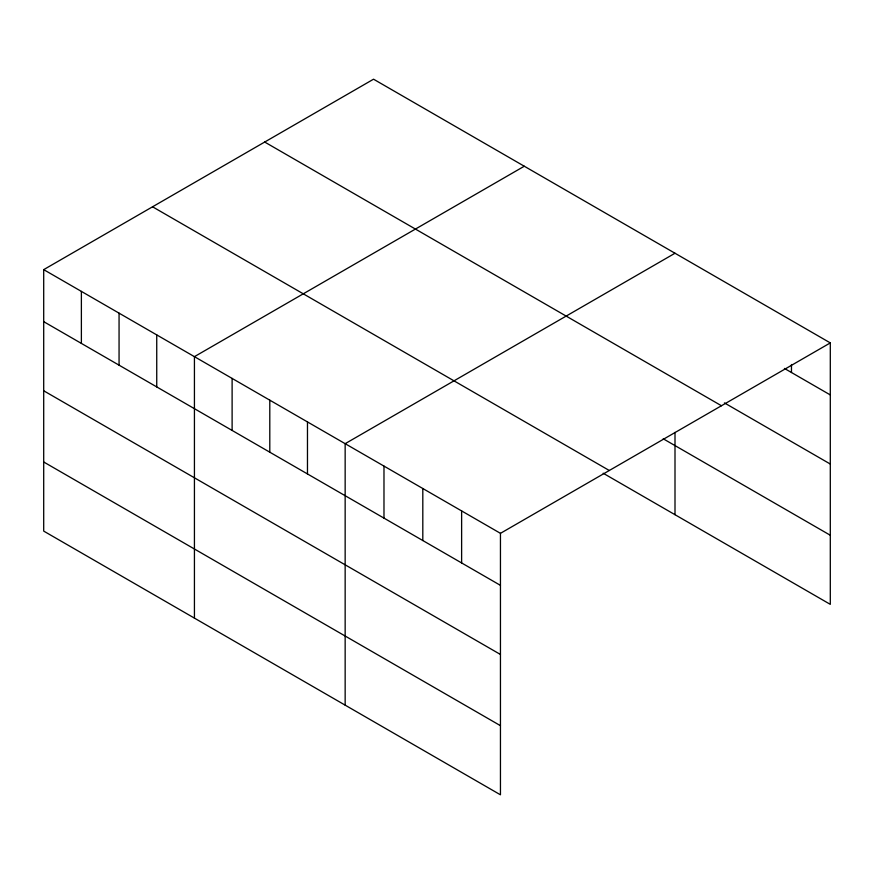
<?xml version="1.0" encoding="UTF-8"?>
<svg xmlns="http://www.w3.org/2000/svg" width="874" height="874" viewBox="0 0 874 874"><rect width="100%" height="100%" fill="white"/><g stroke="black" fill="none" stroke-linecap="round" stroke-linejoin="round"><path stroke-width="1.31" d="M43.7 269.64L500.452 533.337L500.452 794.805L43.7 531.097L43.7 269.64L373.548 79.195L830.3 342.903L830.3 604.36L603.169 473.227M524.28 166.224L194.432 356.658L194.432 618.115M675.001 253.242L345.154 443.686L345.154 705.143M500.452 533.337L830.3 342.903M784.415 368.435L830.3 394.928M724.415 402.903L830.3 464.039M264.702 142.047L721.454 405.744M663.224 438.792L830.3 535.249M152.546 206.788L609.298 470.496M43.7 321.654L500.452 585.361M43.7 390.776L500.452 654.473M43.7 461.985L500.452 725.682M791.473 364.502L791.473 372.51M675.001 432.401L675.001 514.699M461.625 510.929L461.625 562.943M422.808 488.511L422.808 540.536M383.981 466.093L383.981 518.118M307.473 421.923L307.473 473.948M269.793 400.172L269.793 452.186M232.113 378.409L232.113 430.434M156.741 334.906L156.741 386.92M119.061 313.143L119.061 365.168M81.38 291.392L81.38 343.416"/></g></svg>
